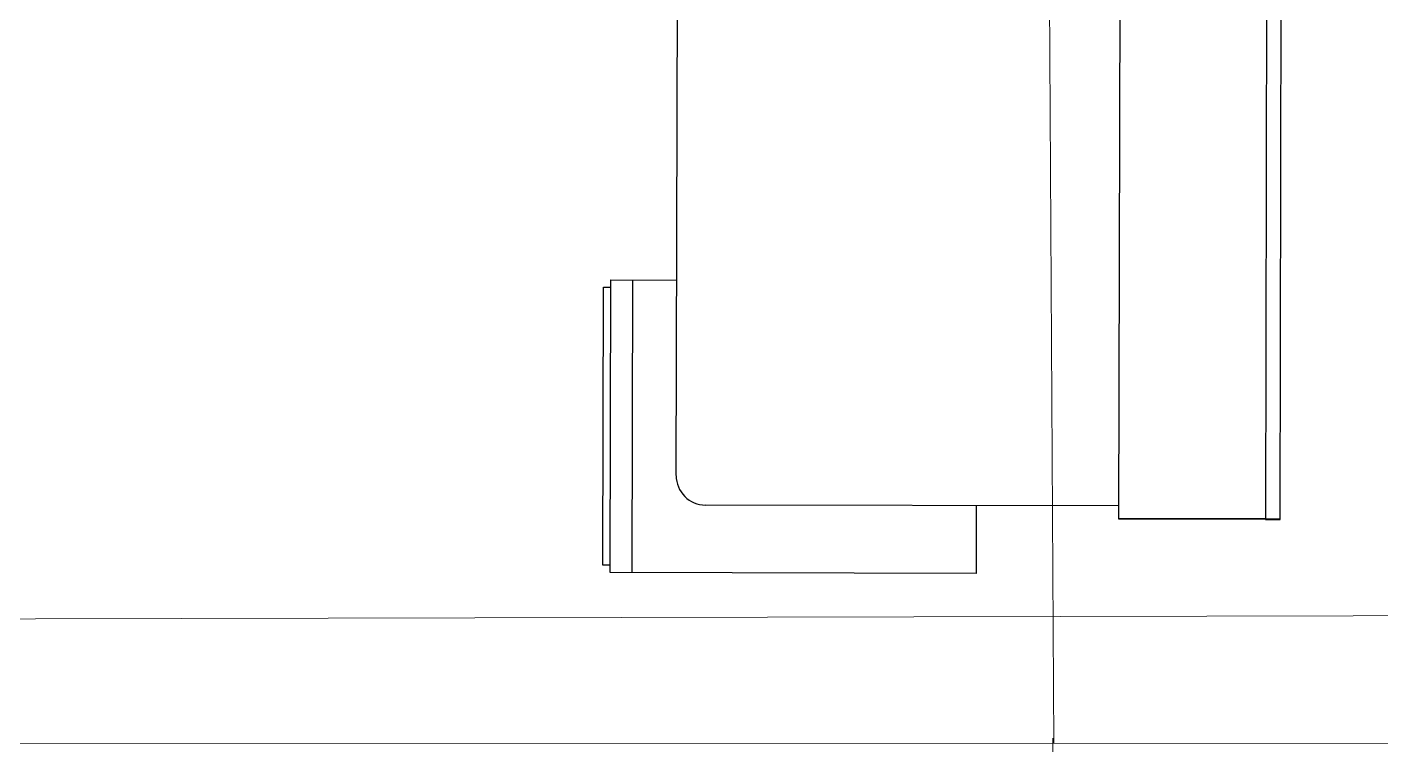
# Model space of a CAD drawing. Header units: inches. Extents: x 164.3 to 247.9, y 15.6 to 56.7.
# Drawn here: x 212.707 to 214.159, y 41.303 to 42.072 of the extents above; entities that cross this region are included whole.
import ezdxf

# ---------------------------------------------------------------- set-up
doc = ezdxf.new("R2010")
doc.units = ezdxf.units.IN
doc.header["$MEASUREMENT"] = 0
doc.layers.get('0').update_dxf_attribs({"lineweight": 0})
doc.layers.add('WALL 1 100', color=250, linetype='Continuous', lineweight=9)
doc.layers.add('провода', color=1, linetype='Continuous', lineweight=5)

msp = doc.modelspace()

# ---------------------------------------------------------------- linework, layer by layer
at = {"color": 7, "linetype": 'ByBlock', "lineweight": -2}
for p, q in [((213.4033, 41.5913), (213.4062, 42.7841)), ((213.8782, 41.5446), (213.8801, 42.3293)), ((214.0371, 42.3289), (214.0352, 41.5442)), ((214.0509, 41.5442), (214.0528, 42.3289)), ((213.3325, 41.4873), (213.3333, 41.8012)), ((213.3333, 41.8012), (213.4038, 41.801)), ((213.3561, 41.4873), (213.3568, 41.8012)), ((213.3247, 41.4952), (213.3254, 41.7934)), ((213.3254, 41.7934), (213.3333, 41.7934)), ((213.8783, 41.5588), (213.4346, 41.5598)), ((213.7251, 41.5591), (213.7249, 41.4864)), ((214.0352, 41.5442), (213.8782, 41.5446)), ((214.0352, 41.5447), (213.8783, 41.545)), ((214.0355, 41.5449), (213.8785, 41.5453)), ((214.0352, 41.5447), (214.0509, 41.5446)), ((214.0352, 41.5442), (214.0509, 41.5442)), ((214.0355, 41.5449), (214.0512, 41.5449)), ((213.3325, 41.4952), (213.3247, 41.4952)), ((213.3325, 41.4873), (213.3325, 41.4952)), ((213.7249, 41.4864), (213.3325, 41.4873))]:
    msp.add_line(p, q, dxfattribs=at)
msp.add_arc((213.4347, 41.5912), 0.0314, 179.8612, 269.8612, dxfattribs=at)
at = {"layer": 'WALL 1 100', "color": 0}
msp.add_lwpolyline([(209.4186, 41.4304), (221.9803, 41.4587)], dxfattribs=at)
at = {"layer": 'провода', "color": 1}
for p, q in [((213.8082, 41.304), (213.8024, 42.296)), ((213.8176, 40.2835), (213.8072, 41.3097)), ((209.3321, 41.3051), (220.7724, 41.3029))]:
    msp.add_line(p, q, dxfattribs=at)

doc.saveas('drawing.dxf')
